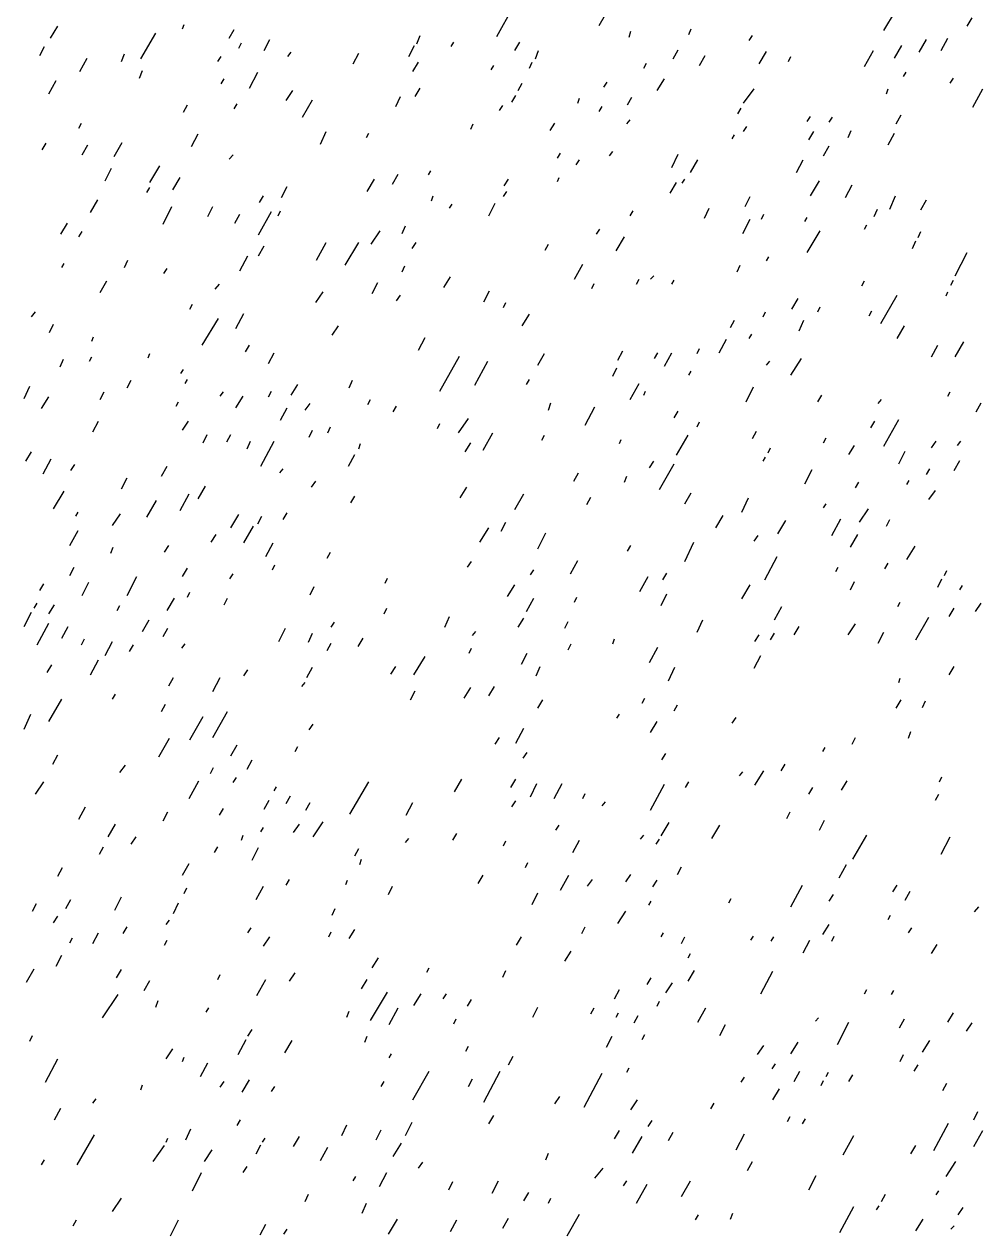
# Model space of a CAD drawing. Extents: x 0 to 599, y 0 to 600.
# Drawn here: x 0.2 to 215.3, y 0.2 to 271.9 of the extents above; entities that cross this region are included whole.
import ezdxf

# ---------------------------------------------------------------- set-up
doc = ezdxf.new("R2010")
doc.units = 0
doc.header["$MEASUREMENT"] = 0
doc.layers.add('MARBLE_FSET3', color=36, linetype='CONTINUOUS')

msp = doc.modelspace()

# ---------------------------------------------------------------- linework, layer by layer
at = {"layer": 'MARBLE_FSET3'}
for p, q in [((106.26, 269.2), (109.92, 275.76)), ((193.1, 270.51), (195.66, 274.82)), ((35.73, 270.89), (36.09, 271.83)), ((129.16, 271.64), (130.63, 274.07)), ((211.79, 271.45), (212.89, 273.32)), ((6.05, 268.83), (7.69, 271.45)), ((26.38, 264.15), (29.68, 269.95)), ((46.17, 268.83), (47.27, 270.7)), ((88.31, 267.52), (89.04, 269.39)), ((135.94, 269.02), (136.31, 270.33)), ((149.31, 269.58), (149.86, 270.89)), ((162.87, 268.27), (163.6, 269.39)), ((3.66, 264.9), (4.76, 266.96)), ((48.37, 266.58), (48.92, 267.71)), ((54.05, 266.02), (55.33, 268.46)), ((86.47, 264.71), (87.76, 267.15)), ((96, 266.96), (96.55, 267.89)), ((110.29, 266.02), (111.39, 267.89)), ((195.48, 264.34), (197.13, 267.15)), ((200.98, 265.65), (202.63, 268.46)), ((205.92, 266.02), (207.39, 268.83)), ((12.64, 261.34), (14.29, 264.34)), ((21.98, 263.59), (22.72, 265.27)), ((43.6, 263.59), (44.34, 264.71)), ((59.36, 264.71), (60.09, 265.65)), ((74.02, 263.03), (75.3, 265.46)), ((114.87, 264.15), (115.6, 266.02)), ((145.83, 264.15), (146.93, 266.21)), ((151.69, 262.65), (152.98, 264.9)), ((165.07, 263.03), (166.72, 265.83)), ((171.66, 263.59), (172.21, 264.71)), ((188.7, 262.46), (190.72, 266.02)), ((26.02, 259.84), (26.75, 261.53)), ((50.75, 257.6), (52.58, 261.15)), ((87.39, 261.34), (88.67, 263.4)), ((104.98, 261.72), (105.53, 262.65)), ((113.59, 262.09), (114.14, 263.4)), ((139.24, 262.09), (139.79, 263.21)), ((197.5, 260.22), (198.05, 261.15)), ((5.68, 256.29), (7.33, 259.28)), ((44.34, 258.53), (45.07, 259.66)), ((111.02, 257.04), (111.94, 258.72)), ((130.26, 257.78), (130.99, 258.91)), ((142.17, 257.04), (143.82, 259.66)), ((207.94, 258.72), (208.67, 259.84)), ((58.99, 254.79), (60.46, 257.04)), ((83.54, 253.48), (84.64, 255.73)), ((87.94, 255.73), (89.04, 257.6)), ((109.56, 254.42), (110.47, 255.91)), ((135.57, 253.85), (136.49, 255.54)), ((161.59, 254.23), (163.97, 257.41)), ((193.65, 256.29), (194.02, 257.41)), ((213.07, 253.29), (215.27, 257.41)), ((35.91, 252.17), (36.82, 253.85)), ((47.27, 252.92), (48, 254.04)), ((62.66, 251.05), (64.85, 254.98)), ((106.81, 252.54), (107.54, 253.67)), ((124.4, 254.23), (124.76, 255.35)), ((129.16, 252.36), (129.89, 253.48)), ((160.31, 251.79), (161.04, 253.1)), ((135.39, 249.55), (136.12, 250.48)), ((175.88, 250.11), (176.61, 251.23)), ((180.82, 249.92), (181.56, 251.05)), ((195.85, 249.55), (196.95, 251.61)), ((12.46, 248.61), (13.01, 249.73)), ((37.74, 244.49), (39.21, 247.3)), ((66.69, 245.05), (67.97, 247.86)), ((76.95, 246.55), (77.5, 247.49)), ((100.4, 248.42), (100.95, 249.55)), ((118.17, 248.05), (119.27, 249.73)), ((161.59, 247.86), (162.32, 248.99)), ((176.24, 245.99), (177.34, 247.86)), ((185.04, 246.55), (185.77, 248.05)), ((194.02, 244.87), (195.48, 247.49)), ((4.21, 243.74), (5.13, 245.24)), ((13.19, 242.62), (14.47, 244.87)), ((20.34, 242.25), (22.17, 245.43)), ((159.02, 246.18), (159.57, 247.11)), ((179.54, 242.43), (180.82, 244.68)), ((46.17, 241.68), (47.08, 242.62)), ((119.82, 241.87), (120.55, 243)), ((131.54, 242.43), (132.27, 243.37)), ((145.47, 239.81), (146.93, 242.81)), ((18.32, 236.82), (19.79, 239.63)), ((28.4, 236.44), (30.6, 240.19)), ((124.03, 240.37), (124.76, 241.5)), ((149.68, 238.69), (151.33, 241.5)), ((173.5, 238.69), (174.96, 241.5)), ((33.53, 234.76), (35.18, 237.57)), ((77.13, 234.38), (78.78, 237.19)), ((82.81, 236.07), (84.09, 238.32)), ((90.87, 238.13), (91.42, 239.06)), ((107.91, 235.69), (108.82, 237.19)), ((119.82, 236.63), (120.18, 237.57)), ((145.1, 234.01), (146.56, 236.44)), ((147.85, 236.26), (148.4, 237.19)), ((176.61, 233.45), (178.63, 236.82)), ((27.66, 234.2), (28.4, 235.32)), ((57.89, 233.07), (59.18, 235.51)), ((107.73, 233.26), (108.46, 234.38)), ((184.49, 233.07), (185.95, 235.88)), ((15.02, 229.7), (16.67, 232.51)), ((31.33, 227.08), (33.34, 231.01)), ((41.4, 228.77), (42.5, 231.01)), ((52.95, 231.95), (53.86, 233.45)), ((91.6, 232.32), (91.97, 233.45)), ((95.63, 230.64), (96.18, 231.58)), ((104.43, 228.95), (105.89, 231.76)), ((161.95, 231.01), (163.05, 233.26)), ((194.38, 230.45), (195.66, 233.45)), ((201.34, 230.27), (202.63, 232.51)), ((47.45, 227.27), (48.55, 229.33)), ((52.76, 224.65), (55.69, 229.89)), ((57.16, 228.95), (57.71, 230.08)), ((136.12, 228.95), (136.85, 230.08)), ((152.79, 228.39), (153.89, 230.64)), ((165.62, 228.21), (166.17, 229.33)), ((175.33, 227.64), (175.88, 228.58)), ((190.9, 228.77), (191.63, 230.45)), ((8.43, 224.84), (9.89, 227.27)), ((78.05, 222.59), (80.06, 225.59)), ((85.01, 225.02), (85.74, 226.71)), ((128.61, 224.84), (129.34, 225.96)), ((161.4, 225.02), (163.05, 228.21)), ((175.88, 220.72), (178.81, 225.59)), ((188.7, 225.96), (189.25, 226.9)), ((12.46, 224.27), (13.19, 225.4)), ((65.77, 219.03), (67.97, 222.96)), ((72.18, 217.91), (75.3, 222.96)), ((87.21, 221.65), (88.12, 222.96)), ((133.01, 221.09), (134.84, 224.27)), ((199.51, 221.65), (200.24, 223.34)), ((200.79, 224.09), (201.34, 225.4)), ((52.76, 219.97), (54.05, 222.22)), ((117.07, 221.28), (117.8, 222.59)), ((209.04, 215.48), (211.79, 220.72)), ((8.61, 217.35), (9.16, 218.28)), ((22.72, 217.35), (23.45, 219.03)), ((48.55, 216.6), (50.38, 219.97)), ((85.01, 216.41), (85.56, 217.72)), ((123.66, 214.73), (125.5, 218.1)), ((160.12, 216.41), (160.85, 217.91)), ((166.72, 218.85), (167.27, 219.78)), ((31.51, 216.04), (32.24, 217.16)), ((94.35, 212.85), (95.82, 215.29)), ((137.59, 213.6), (138.14, 214.73)), ((140.7, 214.73), (141.44, 215.48)), ((17.22, 211.73), (18.69, 214.35)), ((43.05, 212.48), (43.97, 213.6)), ((78.23, 211.54), (79.51, 213.98)), ((103.33, 209.67), (104.61, 212.11)), ((127.51, 212.67), (128.06, 213.79)), ((145.47, 213.6), (146.02, 214.54)), ((188.15, 213.23), (188.7, 214.35)), ((208.12, 213.42), (208.67, 214.54)), ((65.59, 209.49), (67.24, 211.92)), ((83.73, 209.86), (84.64, 211.17)), ((107.73, 208.36), (108.27, 209.49)), ((172.4, 207.99), (173.86, 210.42)), ((192.37, 204.81), (196.03, 211.17)), ((207.02, 210.98), (207.39, 211.92)), ((1.83, 206.3), (2.75, 207.43)), ((37.37, 207.99), (37.92, 209.11)), ((47.63, 203.68), (49.47, 207.05)), ((111.94, 204.24), (113.59, 206.86)), ((165.98, 206.3), (166.53, 207.43)), ((178.26, 207.43), (178.81, 208.55)), ((189.8, 206.49), (190.35, 207.61)), ((5.86, 202.75), (6.78, 204.62)), ((40.12, 199.94), (43.79, 205.93)), ((69.25, 202.18), (70.72, 204.24)), ((158.66, 203.87), (159.57, 205.55)), ((174.05, 203.12), (175.15, 205.55)), ((196.03, 201.44), (197.68, 204.24)), ((15.39, 200.87), (15.76, 201.81)), ((88.67, 198.81), (90.14, 201.62)), ((156.09, 198.25), (157.74, 201.25)), ((162.87, 201.44), (163.42, 202.37)), ((49.83, 198.44), (50.75, 199.94)), ((133.37, 196.57), (134.47, 198.63)), ((151.15, 198.07), (151.69, 199.19)), ((203.73, 197.32), (205.19, 199.94)), ((209.04, 197.32), (211.05, 200.69)), ((8.24, 195.07), (8.98, 196.76)), ((14.84, 196.38), (15.39, 197.32)), ((28.03, 197.13), (28.4, 198.07)), ((54.96, 195.82), (56.24, 198.25)), ((93.44, 189.64), (97.83, 197.5)), ((101.31, 190.95), (104.24, 196.38)), ((115.42, 195.44), (116.89, 198.07)), ((141.62, 196.94), (142.35, 198.25)), ((143.82, 195.26), (145.47, 198.25)), ((166.72, 195.44), (167.45, 196.38)), ((172.21, 193.2), (174.6, 196.94)), ((35.36, 193.57), (35.91, 194.51)), ((132.27, 193.01), (133.19, 194.88)), ((149.31, 193.2), (149.86, 194.13)), ((0.18, 187.96), (1.47, 190.76)), ((23.27, 190.39), (24.18, 192.07)), ((36.27, 191.33), (36.82, 192.26)), ((60.09, 188.71), (61.56, 191.14)), ((73.1, 190.39), (73.83, 192.07)), ((112.85, 191.14), (113.59, 192.26)), ((136.12, 187.77), (138.14, 191.33)), ((162.14, 187.21), (163.79, 190.58)), ((4.03, 185.71), (5.68, 188.33)), ((17.22, 187.77), (18.14, 189.45)), ((44.15, 188.52), (44.89, 189.45)), ((47.63, 185.9), (49.28, 188.52)), ((54.96, 188.33), (55.69, 189.64)), ((77.31, 186.65), (77.86, 187.77)), ((139.24, 188.71), (139.6, 189.64)), ((178.26, 187.21), (179.18, 188.71)), ((191.82, 186.83), (192.55, 187.77)), ((207.39, 188.52), (207.94, 189.45)), ((34.26, 186.27), (34.81, 187.21)), ((57.71, 183.09), (59.18, 185.9)), ((63.21, 185.34), (64.31, 186.83)), ((82.99, 184.96), (83.73, 186.27)), ((117.8, 185.34), (118.35, 187.02)), ((126.05, 181.97), (128.24, 186.08)), ((146.02, 183.65), (146.93, 185.15)), ((213.8, 184.96), (214.9, 187.02)), ((15.57, 180.47), (16.85, 182.9)), ((35.73, 180.84), (37.01, 182.9)), ((92.89, 181.22), (93.44, 182.34)), ((97.65, 180.28), (99.85, 183.46)), ((151.15, 181.59), (151.69, 182.71)), ((190.17, 181.4), (191.08, 182.9)), ((193.1, 177.29), (196.4, 183.28)), ((40.31, 178.03), (41.22, 179.91)), ((45.62, 178.22), (46.53, 179.91)), ((64.12, 179.34), (64.85, 180.84)), ((68.34, 180.28), (68.89, 181.59)), ((103.15, 176.35), (105.34, 180.28)), ((116.34, 178.6), (116.89, 179.72)), ((146.56, 175.23), (149.13, 179.72)), ((163.6, 178.97), (164.52, 180.66)), ((50.2, 176.72), (50.93, 178.41)), ((53.31, 172.79), (56.24, 178.41)), ((75.3, 176.72), (75.66, 177.85)), ((99.11, 175.98), (100.4, 178.03)), ((133.74, 177.85), (134.11, 178.78)), ((167.08, 175.79), (167.63, 176.91)), ((179.54, 178.03), (180.09, 179.16)), ((185.22, 175.41), (186.5, 177.47)), ((203.73, 176.91), (204.82, 178.41)), ((209.59, 177.47), (210.32, 178.41)), ((0.55, 173.92), (1.83, 175.98)), ((4.4, 171.11), (6.23, 174.48)), ((72.92, 172.79), (74.38, 175.41)), ((140.52, 172.42), (141.44, 173.92)), ((165.98, 173.92), (166.53, 174.85)), ((196.4, 173.35), (197.86, 176.16)), ((208.85, 171.86), (210.14, 174.1)), ((10.63, 171.86), (11.54, 173.17)), ((30.96, 170.55), (32.24, 172.79)), ((57.53, 171.29), (58.26, 172.23)), ((123.48, 169.42), (124.58, 171.29)), ((142.72, 167.55), (146.02, 173.35)), ((175.33, 168.86), (176.98, 172.04)), ((202.63, 170.92), (203.36, 172.23)), ((21.98, 167.74), (23.27, 170.17)), ((64.67, 168.11), (65.59, 169.42)), ((134.84, 169.24), (135.39, 170.55)), ((186.69, 167.93), (187.42, 169.24)), ((198.23, 168.67), (198.78, 169.61)), ((6.78, 163.24), (9.16, 167.18)), ((35.18, 162.87), (37.19, 166.61)), ((39.21, 165.49), (40.85, 168.3)), ((73.47, 164.56), (74.38, 166.05)), ((98.02, 165.68), (99.48, 168.11)), ((110.29, 163.06), (112.31, 166.61)), ((126.41, 164.18), (127.33, 165.87)), ((148.4, 164.37), (149.86, 166.8)), ((203.18, 165.3), (204.64, 167.36)), ((27.66, 161.37), (29.86, 165.12)), ((161.22, 162.5), (162.69, 165.68)), ((179.54, 163.43), (180.09, 164.37)), ((187.6, 160.25), (189.62, 163.24)), ((11.73, 161.56), (12.27, 162.5)), ((19.97, 159.5), (21.8, 162.12)), ((46.53, 158.94), (48.37, 161.93)), ((52.58, 159.88), (53.5, 161.56)), ((58.26, 160.81), (59.18, 162.31)), ((155.36, 158.94), (157.01, 161.75)), ((169.28, 157.63), (171.11, 160.62)), ((181.37, 157.25), (183.39, 161)), ((193.65, 159.31), (194.38, 160.81)), ((10.44, 155.01), (12.27, 158.38)), ((49.47, 155.57), (51.66, 159.31)), ((102.41, 155.76), (104.43, 158.94)), ((107.18, 158.19), (108.27, 160.25)), ((115.42, 154.26), (117.25, 157.82)), ((31.69, 153.51), (32.61, 155.01)), ((42.14, 155.76), (43.24, 157.44)), ((54.41, 152.57), (56.06, 155.57)), ((135.57, 153.7), (136.31, 155.01)), ((148.4, 151.45), (150.41, 155.76)), ((163.97, 155.94), (164.89, 157.25)), ((185.59, 154.63), (187.24, 157.44)), ((19.6, 153.32), (20.15, 154.63)), ((68.15, 152.2), (68.89, 153.51)), ((166.35, 147.33), (169.1, 152.57)), ((198.23, 151.83), (200.06, 154.82)), ((10.44, 148.27), (11.36, 150.14)), ((35.73, 148.08), (36.82, 149.95)), ((55.88, 149.58), (56.43, 150.7)), ((99.66, 150.14), (100.58, 151.45)), ((113.77, 148.46), (114.5, 149.58)), ((122.75, 148.64), (124.4, 151.64)), ((182.29, 149.2), (182.84, 150.14)), ((193.28, 149.77), (194.02, 151.08)), ((13.19, 143.78), (14.66, 146.77)), ((23.27, 143.78), (25.47, 148.08)), ((46.35, 147.52), (47.08, 148.64)), ((81.16, 146.58), (81.71, 147.71)), ((138.32, 144.71), (140.15, 148.08)), ((143.45, 147.33), (144.37, 148.83)), ((185.59, 145.09), (186.5, 146.96)), ((205.19, 145.65), (206.11, 147.52)), ((206.66, 148.27), (207.21, 149.39)), ((3.66, 144.9), (4.58, 146.4)), ((36.82, 143.4), (37.37, 144.52)), ((64.31, 143.96), (65.22, 145.83)), ((108.64, 143.59), (110.29, 146.21)), ((143.08, 141.53), (144.37, 144.15)), ((161.22, 143.03), (163.05, 146.21)), ((210.14, 145.09), (210.69, 146.02)), ((2.38, 140.97), (3.11, 142.09)), ((5.68, 139.66), (6.96, 141.72)), ((21.07, 140.41), (21.62, 141.53)), ((32.24, 140.41), (33.89, 143.21)), ((45.07, 141.72), (45.8, 143.21)), ((112.85, 140.22), (114.5, 143.21)), ((123.66, 142.28), (124.21, 143.4)), ((168.55, 138.35), (170.2, 141.34)), ((196.21, 141.34), (196.76, 142.28)), ((213.62, 140.22), (214.9, 142.09)), ((0.18, 136.85), (1.83, 140.03)), ((80.98, 139.66), (81.53, 140.97)), ((94.53, 136.66), (95.63, 139.1)), ((111.02, 136.66), (112.31, 138.72)), ((200.24, 133.85), (203.18, 138.91)), ((207.76, 139.1), (208.85, 140.97)), ((3.11, 132.73), (5.68, 137.6)), ((8.61, 134.23), (10.08, 136.85)), ((26.75, 135.73), (28.21, 138.35)), ((31.33, 134.6), (32.43, 136.47)), ((57.34, 133.48), (58.81, 136.47)), ((69.07, 136.66), (69.8, 137.78)), ((121.47, 136.47), (122.2, 137.97)), ((151.15, 135.54), (152.43, 138.35)), ((172.95, 134.98), (174.05, 136.85)), ((185.04, 134.98), (186.69, 137.41)), ((13.01, 132.73), (13.74, 134.04)), ((18.32, 130.3), (19.97, 133.48)), ((63.94, 133.29), (64.85, 135.35)), ((75.11, 132.36), (76.21, 134.23)), ((100.76, 134.79), (101.5, 135.73)), ((132.27, 132.92), (132.64, 134.04)), ((164.15, 133.48), (165.07, 134.98)), ((167.63, 133.85), (168.55, 135.35)), ((191.82, 133.1), (193.1, 135.54)), ((23.82, 131.23), (24.73, 132.73)), ((35.54, 131.98), (36.27, 132.92)), ((68.15, 131.42), (69.07, 133.1)), ((100.03, 130.86), (100.58, 131.98)), ((111.76, 128.42), (113.04, 130.86)), ((122.2, 131.61), (122.93, 132.92)), ((140.52, 128.8), (142.35, 132.17)), ((5.31, 126.55), (6.41, 128.24)), ((15.02, 125.99), (16.85, 129.36)), ((82.44, 126.18), (83.54, 127.86)), ((87.57, 125.99), (90.14, 130.11)), ((115.05, 125.8), (115.97, 127.86)), ((163.97, 127.49), (165.44, 130.3)), ((207.76, 125.99), (208.85, 127.86)), ((32.61, 123.56), (33.71, 125.43)), ((42.5, 122.25), (44.15, 125.43)), ((49.47, 125.8), (50.38, 127.11)), ((63.57, 125.43), (64.85, 127.68)), ((144.73, 124.68), (146.2, 127.68)), ((196.4, 124.31), (196.76, 125.24)), ((62.47, 123.37), (63.21, 124.31)), ((86.84, 120.37), (87.94, 122.43)), ((98.93, 120.75), (100.4, 123.18)), ((104.43, 121.31), (105.71, 123.37)), ((5.68, 115.51), (8.61, 120.56)), ((19.97, 120.56), (20.7, 121.68)), ((115.42, 118.5), (116.52, 120.37)), ((138.87, 119.63), (139.42, 120.75)), ((195.85, 118.5), (196.95, 120.37)), ((201.71, 118.69), (202.44, 120.19)), ((0.18, 113.82), (1.65, 117.19)), ((30.96, 117.75), (31.88, 119.44)), ((42.5, 111.95), (45.8, 117.75)), ((133.19, 116.26), (133.74, 117.19)), ((146.02, 117.94), (146.75, 119.25)), ((37.37, 111.39), (40.31, 116.63)), ((64.12, 113.63), (65.04, 114.95)), ((140.7, 113.07), (142.17, 115.51)), ((159.02, 115.13), (159.94, 116.44)), ((30.41, 107.64), (32.79, 111.76)), ((105.89, 110.45), (106.81, 111.95)), ((110.47, 110.64), (112.31, 114.01)), ((185.95, 110.45), (186.69, 111.95)), ((198.6, 111.76), (199.15, 113.26)), ((46.53, 107.83), (48, 110.27)), ((61.01, 108.77), (61.56, 109.89)), ((179.36, 108.77), (179.91, 109.7)), ((6.6, 105.96), (7.69, 108.02)), ((50.2, 104.84), (51.3, 106.9)), ((112.12, 107.27), (113.04, 108.58)), ((143.27, 106.9), (144.18, 108.39)), ((21.62, 104.09), (22.9, 105.77)), ((41.95, 103.9), (42.69, 105.21)), ((160.67, 103.34), (161.4, 104.27)), ((164.15, 101.28), (166.17, 104.46)), ((170.02, 104.46), (170.93, 105.96)), ((2.75, 99.22), (4.58, 102.03)), ((37.19, 98.28), (39.39, 102.22)), ((47.08, 101.84), (47.82, 102.96)), ((56.24, 99.97), (56.79, 100.9)), ((73.28, 94.73), (77.5, 102.03)), ((96.73, 99.78), (98.38, 102.59)), ((109.37, 100.72), (110.47, 102.59)), ((113.77, 98.66), (115.24, 101.65)), ((119.08, 98.28), (120.92, 101.65)), ((140.7, 95.66), (143.82, 101.47)), ((148.58, 100.72), (149.31, 102.03)), ((176.24, 99.22), (177.16, 100.72)), ((183.57, 100.16), (184.85, 102.22)), ((205.56, 102.03), (206.11, 103.15)), ((54.05, 95.85), (55.15, 97.91)), ((58.99, 97.16), (59.91, 98.85)), ((125.5, 98.28), (126.05, 99.41)), ((204.64, 97.91), (205.37, 99.22)), ((12.46, 93.6), (13.92, 96.41)), ((31.33, 93.23), (32.43, 95.29)), ((43.97, 94.54), (44.89, 96.04)), ((63.39, 95.66), (64.31, 97.35)), ((85.92, 94.54), (87.39, 97.35)), ((109.56, 96.41), (110.47, 97.72)), ((129.89, 96.6), (130.63, 97.54)), ((171.3, 93.79), (172.03, 95.29)), ((19.05, 89.67), (20.7, 92.48)), ((60.64, 90.61), (61.92, 92.48)), ((65.04, 89.67), (67.24, 93.04)), ((143.08, 89.86), (144.92, 92.85)), ((178.63, 91.17), (179.73, 93.42)), ((24.18, 87.99), (25.28, 89.67)), ((48.92, 88.92), (49.28, 90.05)), ((53.31, 90.8), (53.86, 91.73)), ((96.37, 88.92), (97.28, 90.42)), ((119.45, 91.17), (120.18, 92.29)), ((138.5, 89.11), (139.24, 90.05)), ((154.44, 89.3), (156.27, 92.29)), ((186.14, 84.62), (189.25, 90.05)), ((205.92, 85.74), (207.94, 89.67)), ((17.04, 85.74), (17.95, 87.43)), ((42.87, 86.12), (43.6, 87.43)), ((51.3, 84.43), (52.76, 87.24)), ((74.38, 85.37), (75.3, 87.05)), ((85.74, 88.36), (86.47, 89.3)), ((107.73, 87.61), (108.27, 88.74)), ((123.3, 86.12), (124.76, 88.92)), ((141.98, 87.99), (142.72, 89.11)), ((75.48, 83.49), (75.85, 84.62)), ((7.69, 80.87), (8.79, 82.75)), ((35.73, 81.06), (37.19, 83.68)), ((112.67, 82.75), (113.22, 83.87)), ((146.75, 81.25), (147.66, 82.93)), ((183.02, 80.5), (184.67, 83.49)), ((58.99, 78.81), (59.73, 80.12)), ((72.37, 79), (72.73, 79.94)), ((102.05, 79.19), (103.15, 81.06)), ((120.55, 77.69), (122.38, 81.06)), ((126.6, 78.63), (127.69, 80.12)), ((135.21, 79.56), (136.31, 81.25)), ((141.25, 78.44), (142.17, 79.94)), ((172.21, 73.95), (174.78, 78.81)), ((195.11, 77.32), (196.03, 78.81)), ((20.52, 73.2), (21.98, 76.19)), ((36.09, 76.94), (36.64, 78.25)), ((52.21, 75.63), (53.86, 78.63)), ((81.89, 76.76), (82.81, 78.63)), ((114.14, 74.51), (115.42, 77.13)), ((180.82, 75.26), (181.74, 76.76)), ((197.86, 75.44), (198.96, 77.5)), ((2.02, 73.01), (2.93, 74.7)), ((9.53, 73.57), (10.63, 75.63)), ((33.71, 72.45), (34.81, 74.88)), ((69.25, 72.07), (69.98, 73.57)), ((140.34, 74.32), (140.89, 75.26)), ((158.29, 74.88), (158.84, 75.82)), ((213.44, 72.82), (214.35, 73.95)), ((6.78, 70.39), (7.69, 71.89)), ((32.06, 70.02), (32.79, 70.95)), ((133.37, 70.2), (135.21, 73.01)), ((194.02, 71.14), (194.56, 72.07)), ((15.57, 65.71), (16.85, 68.14)), ((22.35, 67.96), (23.27, 69.45)), ((50.38, 68.14), (51.11, 69.27)), ((68.52, 67.21), (69.07, 68.33)), ((73.1, 66.83), (74.38, 68.89)), ((125.31, 67.96), (126.05, 69.45)), ((143.08, 67.21), (143.63, 68.14)), ((179.36, 67.77), (180.82, 70.02)), ((198.6, 68.14), (199.33, 69.27)), ((10.44, 65.9), (10.99, 67.02)), ((31.69, 65.34), (32.24, 66.46)), ((53.86, 65.15), (55.33, 67.21)), ((110.66, 65.34), (111.76, 67.21)), ((147.66, 65.71), (148.4, 67.21)), ((163.24, 66.46), (163.79, 67.39)), ((167.82, 66.27), (168.37, 67.21)), ((174.96, 63.65), (176.43, 66.46)), ((181.37, 66.27), (181.92, 67.39)), ((203.73, 63.46), (205.01, 65.52)), ((7.33, 60.66), (8.61, 63.09)), ((78.23, 60.28), (79.69, 62.53)), ((121.47, 61.78), (122.93, 64.02)), ((149.13, 62.53), (149.68, 63.46)), ((0.73, 57.1), (2.38, 60.09)), ((20.89, 58.03), (21.98, 59.91)), ((90.5, 59.34), (91.05, 60.28)), ((27.11, 55.23), (28.4, 57.47)), ((43.6, 57.66), (44.15, 58.78)), ((52.4, 54.1), (54.41, 57.66)), ((59.73, 57.29), (61.01, 59.16)), ((75.85, 55.6), (77.13, 57.66)), ((107.54, 58.22), (108.27, 59.72)), ((139.97, 56.54), (140.89, 58.03)), ((149.13, 57.29), (150.6, 59.72)), ((165.44, 54.48), (168.18, 59.53)), ((77.86, 48.49), (81.71, 54.85)), ((87.57, 51.86), (89.22, 54.48)), ((94.17, 53.35), (94.9, 54.48)), ((132.64, 53.35), (133.74, 55.41)), ((144.18, 54.66), (145.65, 56.91)), ((188.7, 54.48), (189.25, 55.41)), ((194.75, 54.29), (195.3, 55.23)), ((17.77, 49.05), (21.25, 54.29)), ((29.68, 51.48), (30.23, 52.98)), ((99.66, 51.67), (100.58, 53.17)), ((142.17, 51.67), (142.72, 52.79)), ((41.04, 50.36), (41.59, 51.29)), ((72.55, 49.24), (73.1, 50.55)), ((82.08, 47.55), (84.09, 51.29)), ((114.32, 49.24), (115.42, 51.48)), ((127.33, 49.98), (128.06, 51.29)), ((133.01, 49.24), (133.56, 50.17)), ((137.04, 47.93), (137.95, 49.61)), ((151.33, 48.11), (153.16, 51.29)), ((177.71, 48.3), (178.44, 49.05)), ((207.39, 48.11), (208.67, 50.17)), ((50.38, 44.93), (51.3, 46.43)), ((96.55, 47.74), (97.1, 48.86)), ((156.27, 45.12), (157.56, 47.55)), ((182.66, 43.06), (185.22, 48.11)), ((196.58, 46.8), (197.68, 48.86)), ((211.6, 46.05), (212.89, 47.93)), ((1.47, 43.81), (2.02, 45.12)), ((48.18, 40.81), (50.02, 44.18)), ((58.63, 41.19), (60.27, 43.99)), ((76.58, 43.62), (77.13, 44.93)), ((130.81, 42.5), (132.09, 44.93)), ((138.87, 44.18), (139.42, 45.3)), ((172.21, 41), (173.86, 43.62)), ((201.71, 41.37), (203.36, 43.99)), ((32.06, 39.88), (33.53, 42.12)), ((82.08, 40.06), (82.63, 41)), ((99.3, 41.56), (99.85, 42.68)), ((164.7, 40.81), (166.17, 42.87)), ((196.76, 39.31), (197.5, 40.81)), ((4.95, 34.63), (7.69, 39.88)), ((35.73, 39.31), (36.09, 40.25)), ((39.76, 35.94), (41.4, 38.94)), ((108.82, 38.56), (109.92, 40.44)), ((168, 37.63), (168.73, 38.75)), ((199.88, 37.07), (200.79, 38.56)), ((87.39, 30.7), (91.05, 37.07)), ((99.85, 33.7), (100.76, 35.38)), ((103.33, 30.14), (106.99, 37.07)), ((125.86, 29.02), (129.89, 36.69)), ((135.39, 36.88), (135.94, 37.82)), ((161.04, 34.63), (161.77, 35.76)), ((172.95, 34.82), (174.23, 37.07)), ((180.09, 35.94), (180.64, 36.88)), ((185.22, 34.82), (186.14, 36.32)), ((26.38, 32.95), (26.75, 34.07)), ((44.15, 33.51), (45.07, 34.82)), ((49.1, 32.39), (50.75, 35.19)), ((55.69, 32.57), (56.43, 33.7)), ((80.24, 33.7), (80.98, 34.82)), ((168.18, 30.7), (169.65, 33.14)), ((178.99, 33.88), (179.54, 35.01)), ((206.29, 32.76), (207.21, 34.45)), ((15.57, 29.95), (16.31, 30.89)), ((119.27, 29.77), (120.37, 31.45)), ((136.31, 28.46), (137.77, 30.7)), ((154.26, 28.64), (154.99, 29.95)), ((6.96, 26.21), (8.43, 28.83)), ((213.25, 26.21), (214.17, 28.08)), ((48, 24.9), (48.73, 26.21)), ((71.45, 22.65), (72.55, 25.09)), ((85.74, 22.65), (87.21, 25.65)), ((104.43, 25.27), (105.53, 27.15)), ((140.15, 24.71), (141.07, 26.02)), ((171.48, 25.83), (172.03, 26.96)), ((174.78, 25.27), (175.51, 26.4)), ((204.27, 19.28), (207.57, 25.46)), ((12.09, 16.1), (15.94, 22.84)), ((32.06, 21.15), (32.43, 22.09)), ((36.46, 21.72), (37.56, 24.15)), ((53.68, 21.15), (54.23, 22.09)), ((60.64, 20.22), (61.92, 22.46)), ((79.15, 21.72), (80.24, 23.96)), ((132.64, 21.9), (133.74, 23.78)), ((136.67, 18.72), (138.87, 22.46)), ((144.73, 21.53), (145.83, 23.4)), ((159.94, 19.47), (161.77, 23.03)), ((183.94, 18.35), (186.32, 22.65)), ((213.25, 20.22), (215.27, 23.78)), ((29.13, 16.85), (31.69, 20.41)), ((40.67, 16.85), (42.32, 19.47)), ((52.21, 18.53), (53.31, 20.59)), ((66.69, 17.04), (68.34, 20.03)), ((82.99, 17.97), (84.82, 20.97)), ((199.15, 18.53), (200.24, 20.41)), ((4.03, 16.1), (4.76, 17.22)), ((88.67, 15.35), (89.59, 16.66)), ((117.25, 17.22), (117.8, 18.72)), ((162.5, 14.79), (163.6, 16.85)), ((207.02, 13.48), (209.22, 16.85)), ((37.92, 10.3), (39.94, 14.41)), ((49.28, 14.41), (50.2, 15.73)), ((79.88, 11.23), (81.53, 14.41)), ((128.24, 13.1), (130.08, 15.35)), ((176.24, 10.48), (177.89, 13.67)), ((74.02, 12.54), (74.56, 13.48)), ((95.45, 10.48), (96.37, 12.36)), ((105.16, 9.73), (106.63, 12.54)), ((134.66, 11.42), (135.39, 12.54)), ((137.59, 7.49), (139.97, 11.79)), ((147.66, 8.99), (149.68, 12.54)), ((19.97, 5.62), (21.98, 8.61)), ((63.21, 7.86), (63.94, 9.55)), ((112.31, 8.05), (113.4, 9.92)), ((117.8, 7.49), (118.35, 8.61)), ((192.55, 7.86), (193.47, 9.55)), ((204.82, 9.36), (205.37, 10.3)), ((76.03, 5.24), (76.95, 7.49)), ((183.21, 0.94), (186.32, 6.74)), ((191.45, 5.99), (192, 6.93)), ((209.77, 4.87), (210.87, 6.55)), ((11.18, 2.43), (11.91, 3.74)), ((32.98, 0.19), (34.81, 3.74)), ((53.13, 0.37), (54.41, 2.81)), ((81.89, 0.56), (83.91, 3.93)), ((95.82, 1.12), (97.28, 3.74)), ((107.54, 1.87), (108.82, 4.12)), ((122.02, 0.19), (124.76, 5.05)), ((150.78, 3.74), (151.51, 4.87)), ((158.66, 3.93), (159.21, 5.24)), ((200.24, 1.31), (201.89, 3.93)), ((58.44, 0.56), (59.18, 1.68)), ((208.12, 1.68), (208.85, 2.43))]:
    msp.add_line(p, q, dxfattribs=at)

doc.saveas('drawing.dxf')
